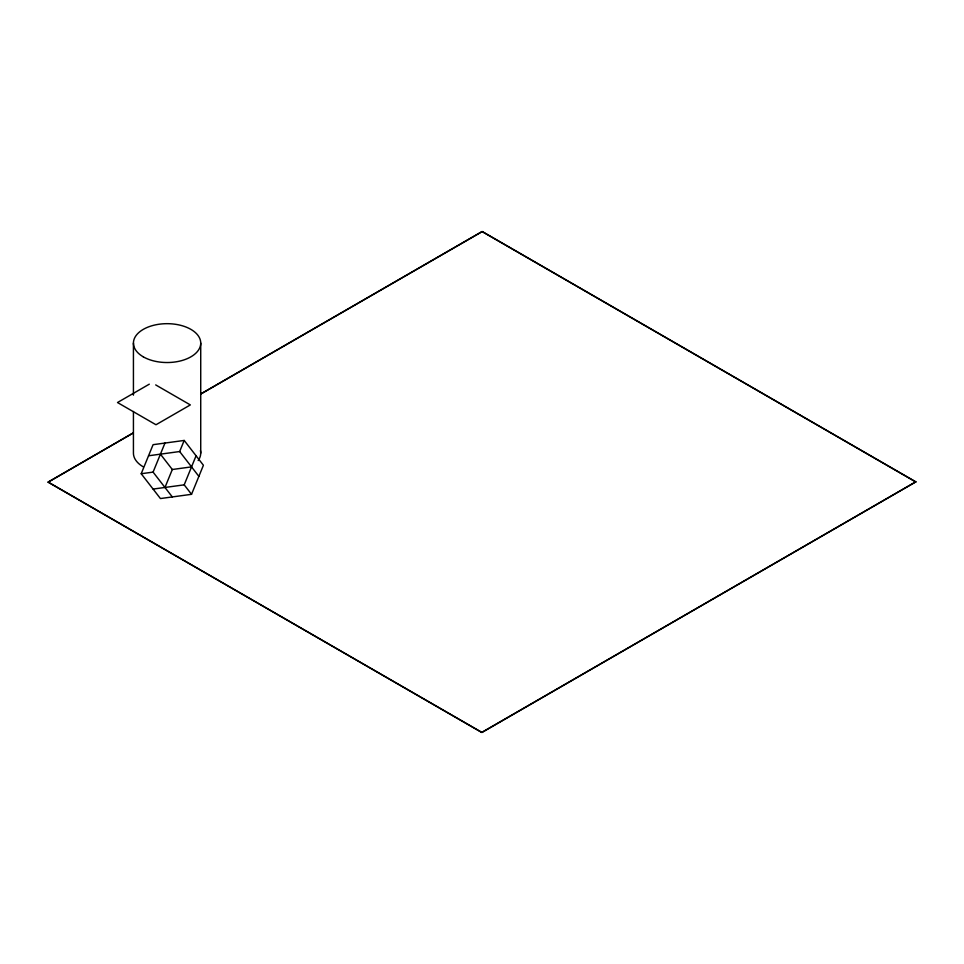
<?xml version="1.0" encoding="UTF-8"?>
<svg xmlns="http://www.w3.org/2000/svg" width="964" height="964" viewBox="0 0 964 964"><rect width="100%" height="100%" fill="white"/><g stroke="black" fill="none" stroke-linecap="round" stroke-linejoin="round"><path stroke-width="1.45" d="M141.202 473.734L153.083 444.681L184.196 440.44L203.416 465.263L191.535 494.315L160.434 498.557L141.202 473.734L153.083 472.119L164.965 443.054M164.965 487.459L172.315 469.504L160.434 454.164M148.552 455.779L179.653 451.538L184.196 440.44M191.535 494.315L184.196 484.844L196.078 455.779M149.3 384.166L117.5 402.53L155.987 424.75L190.342 404.916L155.698 384.913M48.2 482.036L132.912 433.125L48.2 482.157L481.843 732.387L915.8 481.843L481.843 732.507L48.2 482.157M200.669 393.999L482.157 231.493L915.8 481.843M200.669 394.119L482.157 231.613L915.8 481.964M172.315 469.504L191.535 466.877M153.083 489.073L184.196 484.844M179.653 451.538L198.873 476.361M153.083 472.119L172.315 496.942M200.729 343.1L200.729 453.116M133.43 343.1L133.43 395.144M133.43 411.495L133.43 453.116A33.644 19.425 0 0 0 143.287 466.853M200.44 450.586A33.644 19.425 0 0 1 198.174 460.551M143.287 356.837A33.644 19.425 0 0 0 199.584 348.137A33.644 19.425 0 0 0 158.373 324.338A33.644 19.425 0 0 0 143.287 356.837"/></g></svg>
